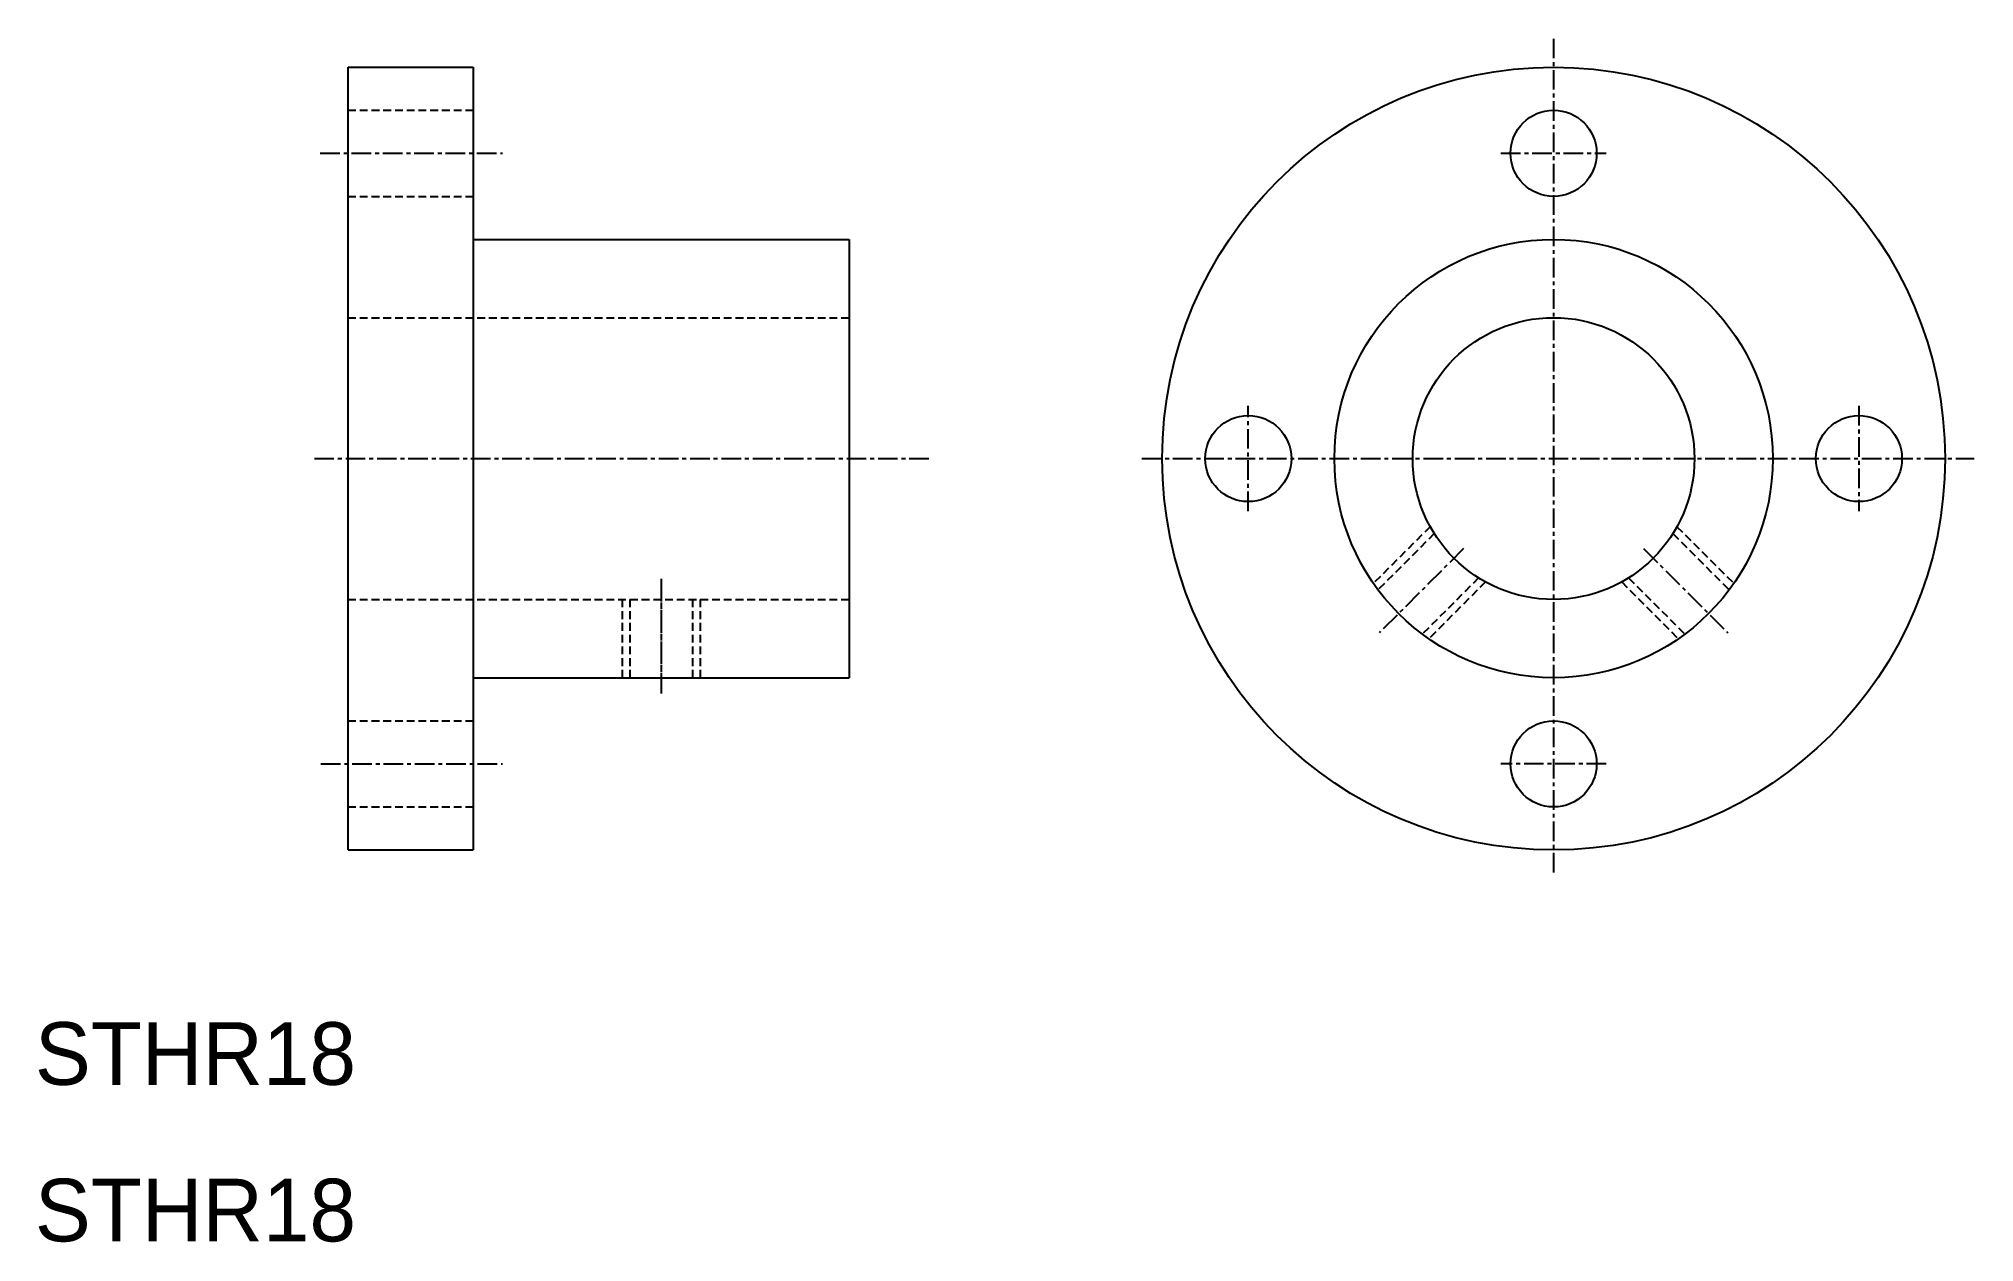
# Model space of a CAD drawing. Extents: x 10 to 134, y 10 to 87.
import ezdxf

# ---------------------------------------------------------------- set-up
doc = ezdxf.new("R2010")
doc.units = 0
doc.linetypes.add('CENTER', pattern=[2, 1.25, -0.25, 0.25, -0.25])
doc.linetypes.add('DASHED', pattern=[0.75, 0.5, -0.25])
doc.layers.get('0').update_dxf_attribs({"linetype": 'CONTINUOUS'})
doc.layers.add('CENTER', color=1, linetype='CENTER')

msp = doc.modelspace()

# ---------------------------------------------------------------- linework, layer by layer
at = {"color": 7, "linetype": 'CONTINUOUS'}
for p, q in [((30, 35), (30, 85)), ((30, 85), (38, 85)), ((38, 85), (38, 35)), ((38, 74), (62, 74)), ((62, 74), (62, 46)), ((38, 46), (62, 46)), ((30, 35), (38, 35))]:
    msp.add_line(p, q, dxfattribs=at)
at = {"color": 3, "linetype": 'DASHED'}
for p, q in [((30, 82.25), (38, 82.25)), ((30, 76.75), (38, 76.75)), ((30, 69), (62, 69)), ((99.12, 55.65), (95.49, 52.03)), ((114.88, 55.65), (118.51, 52.03)), ((99.38, 55.21), (95.79, 51.62)), ((114.62, 55.21), (118.21, 51.62)), ((102.21, 52.38), (98.62, 48.79)), ((102.65, 52.12), (99.03, 48.49)), ((111.35, 52.12), (114.97, 48.49)), ((111.79, 52.38), (115.38, 48.79)), ((30, 51), (62, 51)), ((47.5, 51), (47.5, 46)), ((48, 51), (48, 46)), ((52, 51), (52, 46)), ((52.5, 51), (52.5, 46)), ((30, 43.25), (38, 43.25)), ((30, 37.75), (38, 37.75))]:
    msp.add_line(p, q, dxfattribs=at)
at = {"color": 7, "linetype": 'CONTINUOUS'}
for centre, radius in [((107, 60), 25), ((107, 79.5), 2.75), ((107, 60), 14), ((107, 60), 9), ((87.5, 60), 2.75), ((126.5, 60), 2.75), ((107, 40.5), 2.75)]:
    msp.add_circle(centre, radius, dxfattribs=at)
at = {"layer": 'CENTER', "color": 1, "linetype": 'CENTER'}
for p, q in [((107, 86.82), (107, 33.33)), ((28.23, 79.5), (39.86, 79.5)), ((103.64, 79.5), (110.36, 79.5)), ((87.5, 56.64), (87.5, 63.36)), ((126.5, 63.36), (126.5, 56.64)), ((27.85, 60), (67.22, 60)), ((80.69, 60), (133.87, 60)), ((101.25, 54.25), (95.88, 48.88)), ((112.75, 54.25), (118.12, 48.88)), ((50, 52.31), (50, 45.28)), ((50, 52.13), (50, 45)), ((28.27, 40.5), (39.86, 40.5)), ((110.36, 40.5), (103.64, 40.5))]:
    msp.add_line(p, q, dxfattribs=at)

# ---------------------------------------------------------------- texts
at = {"color": 7, "linetype": 'CONTINUOUS'}
for p in [(10, 20), (10, 10)]:
    msp.add_text('STHR18', height=4, dxfattribs=at).set_placement(p)

doc.saveas('drawing.dxf')
